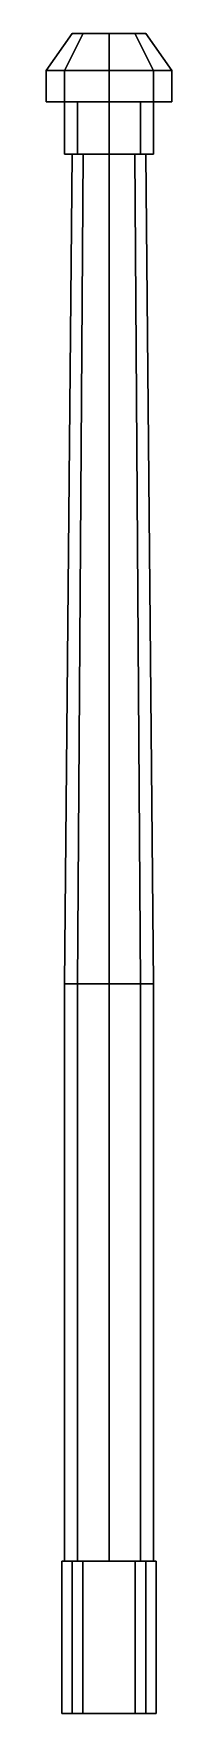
# Model space of a CAD drawing. Extents: x -0.12 to 0.12, y -0.52 to 2.68.
import ezdxf

# ---------------------------------------------------------------- set-up
doc = ezdxf.new("R2010")
doc.units = 0
doc.layers.add('BARREL', color=1, linetype='CONTINUOUS')

msp = doc.modelspace()

# ---------------------------------------------------------------- linework, layer by layer
at = {"layer": 'BARREL'}
for points in [[(-0.07, 2.68), (-0.0495, 2.68, -0.0495), (-0.0849, 2.61, -0.0849), (-0.12, 2.61)], [(-0.0495, 2.68, 0.0495), (-0.07, 2.68), (-0.12, 2.61), (-0.0849, 2.61, 0.0849)], [(-0.0495, 2.68, -0.0495), (0, 2.68, -0.07), (0, 2.61, -0.12), (-0.0849, 2.61, -0.0849)], [(0, 2.68, 0.07), (-0.0495, 2.68, 0.0495), (-0.0849, 2.61, 0.0849), (0, 2.61, 0.12)], [(0.07, 2.68), (-0.0495, 2.68, -0.0495), (-0.07, 2.68), (0.0495, 2.68, 0.0495)], [(0.0495, 2.68, 0.0495), (-0.07, 2.68), (-0.0495, 2.68, 0.0495), (0, 2.68, 0.07)], [(0.0495, 2.68, -0.0495), (0, 2.68, -0.07), (-0.0495, 2.68, -0.0495), (0.07, 2.68)], [(0, 2.68, -0.07), (0.0495, 2.68, -0.0495), (0.0849, 2.61, -0.0849), (0, 2.61, -0.12)], [(0.0495, 2.68, 0.0495), (0, 2.68, 0.07), (0, 2.61, 0.12), (0.0849, 2.61, 0.0849)], [(0.0495, 2.68, -0.0495), (0.07, 2.68), (0.12, 2.61), (0.0849, 2.61, -0.0849)], [(0.07, 2.68), (0.0495, 2.68, 0.0495), (0.0849, 2.61, 0.0849), (0.12, 2.61)], [(-0.12, 2.61), (-0.0849, 2.61, -0.0849), (-0.0849, 2.55, -0.0849), (-0.12, 2.55)], [(-0.0849, 2.61, 0.0849), (-0.12, 2.61), (-0.12, 2.55), (-0.0849, 2.55, 0.0849)], [(-0.0849, 2.61, -0.0849), (0, 2.61, -0.12), (0, 2.55, -0.12), (-0.0849, 2.55, -0.0849)], [(0, 2.61, 0.12), (-0.0849, 2.61, 0.0849), (-0.0849, 2.55, 0.0849), (0, 2.55, 0.12)], [(0, 2.61, -0.12), (0.0849, 2.61, -0.0849), (0.0849, 2.55, -0.0849), (0, 2.55, -0.12)], [(0.0849, 2.61, 0.0849), (0, 2.61, 0.12), (0, 2.55, 0.12), (0.0849, 2.55, 0.0849)], [(0.0849, 2.61, -0.0849), (0.12, 2.61), (0.12, 2.55), (0.0849, 2.55, -0.0849)], [(0.12, 2.61), (0.0849, 2.61, 0.0849), (0.0849, 2.55, 0.0849), (0.12, 2.55)], [(-0.12, 2.55), (-0.0849, 2.55, -0.0849), (-0.0601, 2.55, -0.0601), (-0.085, 2.55)], [(-0.0849, 2.55, 0.0849), (-0.12, 2.55), (-0.085, 2.55), (-0.0601, 2.55, 0.0601)], [(-0.085, 2.55), (-0.0601, 2.55, -0.0601), (-0.0601, 2.45, -0.0601), (-0.085, 2.45)], [(-0.0601, 2.55, 0.0601), (-0.085, 2.55), (-0.085, 2.45), (-0.0601, 2.45, 0.0601)], [(-0.0849, 2.55, -0.0849), (0, 2.55, -0.12), (0, 2.55, -0.085), (-0.0601, 2.55, -0.0601)], [(0, 2.55, 0.12), (-0.0849, 2.55, 0.0849), (-0.0601, 2.55, 0.0601), (0, 2.55, 0.085)], [(-0.0601, 2.55, -0.0601), (0, 2.55, -0.085), (0, 2.45, -0.085), (-0.0601, 2.45, -0.0601)], [(0, 2.55, 0.085), (-0.0601, 2.55, 0.0601), (-0.0601, 2.45, 0.0601), (0, 2.45, 0.085)], [(0.0849, 2.55, 0.0849), (0, 2.55, 0.12), (0, 2.55, 0.085), (0.0601, 2.55, 0.0601)], [(0, 2.55, -0.12), (0.0849, 2.55, -0.0849), (0.0601, 2.55, -0.0601), (0, 2.55, -0.085)], [(0, 2.55, -0.085), (0.0601, 2.55, -0.0601), (0.0601, 2.45, -0.0601), (0, 2.45, -0.085)], [(0.0601, 2.55, 0.0601), (0, 2.55, 0.085), (0, 2.45, 0.085), (0.0601, 2.45, 0.0601)], [(0.12, 2.55), (0.0849, 2.55, 0.0849), (0.0601, 2.55, 0.0601), (0.085, 2.55)], [(0.0849, 2.55, -0.0849), (0.12, 2.55), (0.085, 2.55), (0.0601, 2.55, -0.0601)], [(0.0601, 2.55, -0.0601), (0.085, 2.55), (0.085, 2.45), (0.0601, 2.45, -0.0601)], [(0.085, 2.55), (0.0601, 2.55, 0.0601), (0.0601, 2.45, 0.0601), (0.085, 2.45)], [(-0.085, 2.45), (-0.0601, 2.45, -0.0601), (-0.0495, 2.45, -0.0495), (-0.07, 2.45)], [(-0.0601, 2.45, 0.0601), (-0.085, 2.45), (-0.07, 2.45), (-0.0495, 2.45, 0.0495)], [(-0.085, 0.87), (-0.0601, 0.87, 0.0601), (-0.0495, 2.45, 0.0495), (-0.07, 2.45)], [(-0.0601, 0.87, -0.0601), (-0.085, 0.87), (-0.07, 2.45), (-0.0495, 2.45, -0.0495)], [(-0.0601, 2.45, -0.0601), (0, 2.45, -0.085), (0, 2.45, -0.07), (-0.0495, 2.45, -0.0495)], [(0, 2.45, 0.085), (-0.0601, 2.45, 0.0601), (-0.0495, 2.45, 0.0495), (0, 2.45, 0.07)], [(-0.0601, 0.87, 0.0601), (0, 0.87, 0.085), (0, 2.45, 0.07), (-0.0495, 2.45, 0.0495)], [(0, 0.87, -0.085), (-0.0601, 0.87, -0.0601), (-0.0495, 2.45, -0.0495), (0, 2.45, -0.07)], [(0, 2.45, -0.085), (0.0601, 2.45, -0.0601), (0.0495, 2.45, -0.0495), (0, 2.45, -0.07)], [(0.0601, 2.45, 0.0601), (0, 2.45, 0.085), (0, 2.45, 0.07), (0.0495, 2.45, 0.0495)], [(0, 0.87, 0.085), (0.0601, 0.87, 0.0601), (0.0495, 2.45, 0.0495), (0, 2.45, 0.07)], [(0.0601, 0.87, -0.0601), (0, 0.87, -0.085), (0, 2.45, -0.07), (0.0495, 2.45, -0.0495)], [(0.085, 2.45), (0.0601, 2.45, 0.0601), (0.0495, 2.45, 0.0495), (0.07, 2.45)], [(0.0601, 2.45, -0.0601), (0.085, 2.45), (0.07, 2.45), (0.0495, 2.45, -0.0495)], [(0.0601, 0.87, 0.0601), (0.085, 0.87), (0.07, 2.45), (0.0495, 2.45, 0.0495)], [(0.085, 0.87), (0.0601, 0.87, -0.0601), (0.0495, 2.45, -0.0495), (0.07, 2.45)], [(-0.085, 0.87), (-0.0601, 0.87, -0.0601), (-0.0601, -0.23, -0.0601), (-0.085, -0.23)], [(-0.0601, 0.87, 0.0601), (-0.085, 0.87), (-0.085, -0.23), (-0.0601, -0.23, 0.0601)], [(-0.0601, 0.87, -0.0601), (0, 0.87, -0.085), (0, -0.23, -0.085), (-0.0601, -0.23, -0.0601)], [(0, 0.87, 0.085), (-0.0601, 0.87, 0.0601), (-0.0601, -0.23, 0.0601), (0, -0.23, 0.085)], [(0, 0.87, -0.085), (0.0601, 0.87, -0.0601), (0.0601, -0.23, -0.0601), (0, -0.23, -0.085)], [(0.0601, 0.87, 0.0601), (0, 0.87, 0.085), (0, -0.23, 0.085), (0.0601, -0.23, 0.0601)], [(0.0601, 0.87, -0.0601), (0.085, 0.87), (0.085, -0.23), (0.0601, -0.23, -0.0601)], [(0.085, 0.87), (0.0601, 0.87, 0.0601), (0.0601, -0.23, 0.0601), (0.085, -0.23)], [(-0.09, -0.23, -0.17), (-0.09, -0.52, -0.17), (-0.09, -0.52, 0.12), (-0.09, -0.23, 0.12)], [(0.09, -0.23, 0.12), (0.09, -0.23, -0.17), (-0.09, -0.23, -0.17), (-0.09, -0.23, 0.12)], [(-0.07, -0.23, -0.17), (-0.07, -0.52, -0.17), (-0.09, -0.52, -0.17), (-0.09, -0.23, -0.17)], [(-0.09, -0.23, 0.12), (-0.09, -0.52, 0.12), (0.09, -0.52, 0.12), (0.09, -0.23, 0.12)], [(0.07, -0.23, -0.17), (0.05, -0.23, -0.22), (-0.05, -0.23, -0.22), (-0.07, -0.23, -0.17)], [(-0.05, -0.23, -0.22), (-0.05, -0.52, -0.22), (-0.07, -0.52, -0.17), (-0.07, -0.23, -0.17)], [(0.05, -0.23, -0.22), (0.05, -0.52, -0.22), (-0.05, -0.52, -0.22), (-0.05, -0.23, -0.22)], [(0.07, -0.52, -0.17), (0.05, -0.52, -0.22), (0.05, -0.23, -0.22), (0.07, -0.23, -0.17)], [(0.09, -0.23, -0.17), (0.09, -0.52, -0.17), (0.07, -0.52, -0.17), (0.07, -0.23, -0.17)], [(0.09, -0.52, 0.12), (0.09, -0.52, -0.17), (0.09, -0.23, -0.17), (0.09, -0.23, 0.12)], [(-0.09, -0.52, 0.12), (-0.09, -0.52, -0.17), (0.09, -0.52, -0.17), (0.09, -0.52, 0.12)], [(-0.07, -0.52, -0.17), (-0.05, -0.52, -0.22), (0.05, -0.52, -0.22), (0.07, -0.52, -0.17)]]:
    msp.add_3dface(points, dxfattribs=at)

doc.saveas('drawing.dxf')
